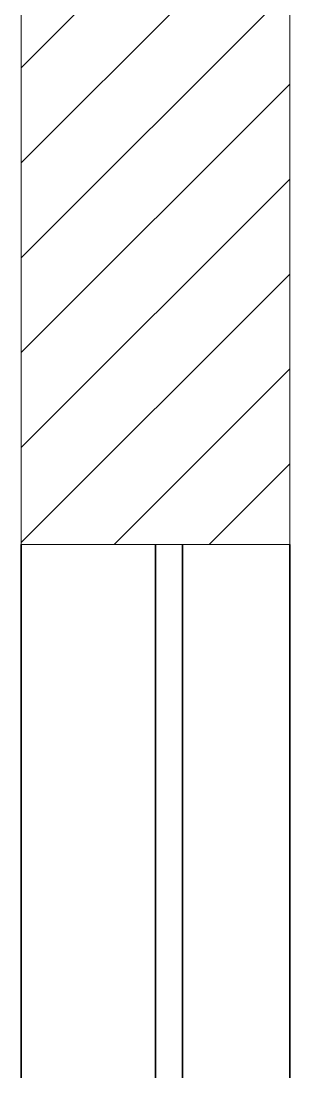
# Model space of a CAD drawing. Header units: inches. Extents: x -250485 to 735580, y -140410 to 288049.
# Drawn here: x 48971.25 to 48981.25, y 21377.74 to 21416.87 of the extents above; entities that cross this region are included whole.
import ezdxf

# ---------------------------------------------------------------- set-up
doc = ezdxf.new("R2010")
doc.units = ezdxf.units.IN
doc.header["$MEASUREMENT"] = 0
doc.layers.add('Hach', color=251, linetype='Continuous', lineweight=20)
doc.layers.add('New window', color=132, linetype='Continuous', lineweight=35)

msp = doc.modelspace()

# ---------------------------------------------------------------- hatches: boundary and pattern name
at = {"layer": 'Hach', "ltscale": 30}
h = msp.add_hatch(dxfattribs=at)
h.set_pattern_fill('ANSI31', scale=20)
h.set_pattern_definition([(45, (34743.5974, 23090.3078), (-1.76776695, 1.76776695), [])])
h.paths.add_polyline_path([(48981.252, 21445.383), (48971.252, 21445.383), (48971.252, 21397.383), (48981.252, 21397.383)])

# ---------------------------------------------------------------- linework, layer by layer
at = {"layer": 'Hach', "color": 7, "ltscale": 30}
for p, q in [((48971.252, 21397.383), (48971.252, 21445.383)), ((48981.252, 21397.383), (48981.252, 21445.383)), ((48981.252, 21397.383), (48971.252, 21397.383))]:
    msp.add_line(p, q, dxfattribs=at)
at = {"layer": 'New window', "color": 7, "ltscale": 30}
for p, q in [((48971.252, 21397.383), (48971.252, 21361.404)), ((48976.252, 21397.383), (48976.252, 21361.404)), ((48977.252, 21397.383), (48977.252, 21361.404)), ((48981.252, 21397.383), (48981.252, 21361.404))]:
    msp.add_line(p, q, dxfattribs=at)

doc.saveas('drawing.dxf')
